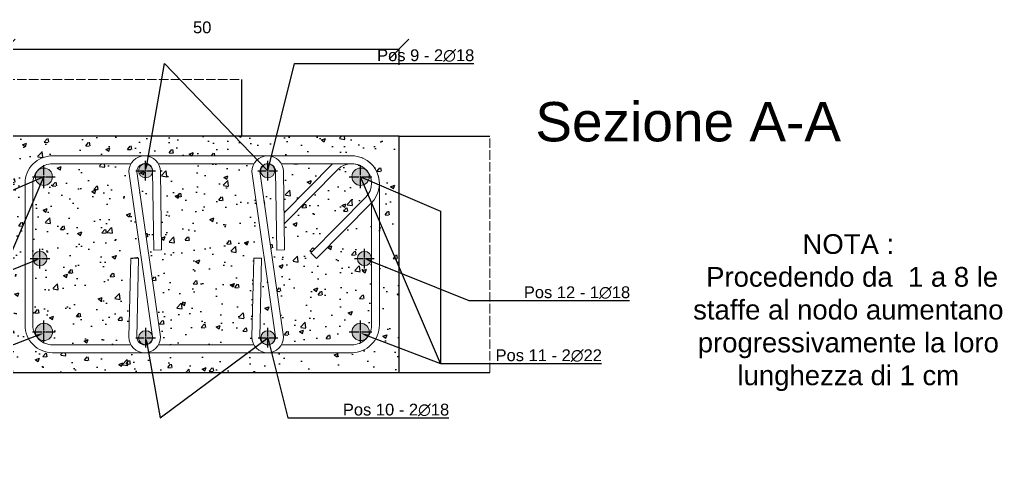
# Model space of a CAD drawing. Header units: millimetres. Extents: x -455371 to 117772, y -78417 to 116564.
# Drawn here: x -250630 to -249382, y 109759 to 110341 of the extents above; entities that cross this region are included whole.
import ezdxf
from ezdxf import colors
from ezdxf.entities.mleader import LeaderData, LeaderLine
from ezdxf.math import Vec2, Vec3

# ---------------------------------------------------------------- set-up
doc = ezdxf.new("R2010")
doc.units = ezdxf.units.MM
doc.linetypes.add('ACAD_ISO02W100', pattern=[15, 12, -3])
doc.linetypes.add('CENTER2', pattern=[28.575, 19.05, -3.175, 3.175, -3.175])
doc.layers.get('0').update_dxf_attribs({"color": 255})
for name, color, linetype, lineweight in [('armature', 5, 'Continuous', 18), ('Cls', 7, 'Continuous', 25), ('quote', 5, 'Continuous', 15), ('RETINO ARMATURE', 253, 'Continuous', 15), ('Scritte', 7, 'Continuous', 15), ('staffe', 10, 'Continuous', 15), ('tratteggio 1 a 50', 230, 'ACAD_ISO02W100', 15)]:
    doc.layers.add(name, color=color, linetype=linetype, lineweight=lineweight)
doc.layers.add('RETINI', color=253, linetype='Continuous')
doc.styles.get("Standard").update_dxf_attribs({"font": 'arial.ttf'})
doc.dimstyles.new('scala 1 a 10', dxfattribs={"dimtxt": 15, "dimasz": 25, "dimexe": 0.183, "dimexo": 0.1, "dimgap": 20, "dimtad": 2, "dimdec": 0, "dimlfac": 0.1, "dimzin": 0, "dimdsep": 46, "dimtxsty": 'Standard', "dimblk": 'OBLIQUE', "dimcen": -25, "dimadec": 0, "dimazin": 0, "dimtfac": 1, "dimtdec": 0, "dimtofl": 0, "dimtmove": 0, "dimatfit": 3, "dimfxl": 20, "dimfxlon": 1, "dimtolj": 1, "dimtzin": 0, "dimarcsym": 0})
pattern_1 = [(50, (87050.68, -741.354), (52.833554, -4.622335), [5.5245, -60.7695]), (355, (87050.68, -741.354), (-10.220592, 55.406485), [4.4196, -48.6157694]), (100.451445, (87055.08, -741.74), (42.612962, 50.784148), [4.6951026, -51.646171]), (46.1842, (87050.68, -726.62), (78.612922, -12.192275), [8.28675, -91.15425]), (96.635558, (87057.23, -727.64), (68.847199, 71.753576), [7.042657, -77.469326]), (351.18415, (87050.68, -726.62), (68.847199, 71.753576), [6.62939, -72.923322]), (21, (87058.044, -730.305), (43.9681735, -29.6569075), [5.5245, -60.7695]), (326, (87058.044, -730.305), (17.922588, 53.41451), [4.4196, -48.6156]), (71.451445, (87061.71, -732.776), (61.8907616, 23.757603), [4.6951026, -51.646082]), (37.5, (87050.678, -741.354), (0.8956949, 24.5209613), [0, -48.02632, 0, -49.3522, 0, -48.79975]), (7.5, (87050.678, -741.354), (19.3777021, 29.0523667), [0, -28.13812, 0, -46.92142, 0, -18.59915]), (327.5, (87034.252, -741.354), (39.3212726, -1.6613358), [0, -18.415, 0, -57.4548, 0, -76.2381]), (317.5, (87026.886, -741.354), (42.9574626, 7.3736824), [0, -23.9395, 0, -38.15588, 0, -54.1401])]

# ---------------------------------------------------------------- blocks, each defined once
blk = doc.blocks.new('*U3318')
at = {"layer": 'Cls', "color": 0, "linetype": 'CENTER2', "transparency": 16777216}
for p, q in [((0, 2.2), (0, 14.5)), ((-14.5, 0), (-2.2, 0)), ((2.2, 0), (14.5, 0)), ((0, -14.5), (0, -2.2))]:
    blk.add_line(p, q, dxfattribs=at)
at = {"layer": 'Cls', "color": 0, "linetype": 'Continuous', "transparency": 16777216}
for p, q in [((-1.1, 0), (1.1, 0)), ((0, -1.1), (0, 1.1))]:
    blk.add_line(p, q, dxfattribs=at)
blk = doc.blocks.new('*U3319')
at = {"layer": 'Cls', "color": 0, "linetype": 'CENTER2', "transparency": 16777216}
for p, q in [((0, 1.8), (0, 12.5)), ((-12.5, 0), (-1.8, 0)), ((1.8, 0), (12.5, 0)), ((0, -12.5), (0, -1.8))]:
    blk.add_line(p, q, dxfattribs=at)
at = {"layer": 'Cls', "color": 0, "linetype": 'Continuous', "transparency": 16777216}
for p, q in [((-0.9, 0), (0.9, 0)), ((0, -0.9), (0, 0.9))]:
    blk.add_line(p, q, dxfattribs=at)
blk = doc.blocks.new('*U3321')
at = {"layer": 'Cls', "color": 0, "linetype": 'CENTER2', "transparency": 16777216}
for p, q in [((0, 1.8), (0, 12.5)), ((-12.5, 0), (-1.8, 0)), ((1.8, 0), (12.5, 0)), ((0, -12.5), (0, -1.8))]:
    blk.add_line(p, q, dxfattribs=at)
at = {"layer": 'Cls', "color": 0, "linetype": 'Continuous', "transparency": 16777216}
for p, q in [((-0.9, 0), (0.9, 0)), ((0, -0.9), (0, 0.9))]:
    blk.add_line(p, q, dxfattribs=at)
blk = doc.blocks.new('*U3322')
at = {"layer": 'Cls', "color": 0, "linetype": 'CENTER2', "transparency": 16777216}
for p, q in [((0, 2.2), (0, 14.5)), ((-14.5, 0), (-2.2, 0)), ((2.2, 0), (14.5, 0)), ((0, -14.5), (0, -2.2))]:
    blk.add_line(p, q, dxfattribs=at)
at = {"layer": 'Cls', "color": 0, "linetype": 'Continuous', "transparency": 16777216}
for p, q in [((-1.1, 0), (1.1, 0)), ((0, -1.1), (0, 1.1))]:
    blk.add_line(p, q, dxfattribs=at)
blk = doc.blocks.new('*U3323')
at = {"layer": 'Cls', "color": 0, "linetype": 'CENTER2', "transparency": 16777216}
for p, q in [((0, 1.8), (0, 12.5)), ((-12.5, 0), (-1.8, 0)), ((1.8, 0), (12.5, 0)), ((0, -12.5), (0, -1.8))]:
    blk.add_line(p, q, dxfattribs=at)
at = {"layer": 'Cls', "color": 0, "linetype": 'Continuous', "transparency": 16777216}
for p, q in [((-0.9, 0), (0.9, 0)), ((0, -0.9), (0, 0.9))]:
    blk.add_line(p, q, dxfattribs=at)
blk = doc.blocks.new('*U3314')
at = {"layer": 'Cls', "color": 0, "linetype": 'CENTER2', "transparency": 16777216}
for p, q in [((0, 2.2), (0, 14.5)), ((-14.5, 0), (-2.2, 0)), ((2.2, 0), (14.5, 0)), ((0, -14.5), (0, -2.2))]:
    blk.add_line(p, q, dxfattribs=at)
at = {"layer": 'Cls', "color": 0, "linetype": 'Continuous', "transparency": 16777216}
for p, q in [((-1.1, 0), (1.1, 0)), ((0, -1.1), (0, 1.1))]:
    blk.add_line(p, q, dxfattribs=at)
blk = doc.blocks.new('*U3315')
at = {"layer": 'Cls', "color": 0, "linetype": 'CENTER2', "transparency": 16777216}
for p, q in [((0, 1.8), (0, 12.5)), ((-12.5, 0), (-1.8, 0)), ((1.8, 0), (12.5, 0)), ((0, -12.5), (0, -1.8))]:
    blk.add_line(p, q, dxfattribs=at)
at = {"layer": 'Cls', "color": 0, "linetype": 'Continuous', "transparency": 16777216}
for p, q in [((-0.9, 0), (0.9, 0)), ((0, -0.9), (0, 0.9))]:
    blk.add_line(p, q, dxfattribs=at)
blk = doc.blocks.new('*U3316')
at = {"layer": 'Cls', "color": 0, "linetype": 'CENTER2', "transparency": 16777216}
for p, q in [((0, 1.8), (0, 12.5)), ((-12.5, 0), (-1.8, 0)), ((1.8, 0), (12.5, 0)), ((0, -12.5), (0, -1.8))]:
    blk.add_line(p, q, dxfattribs=at)
at = {"layer": 'Cls', "color": 0, "linetype": 'Continuous', "transparency": 16777216}
for p, q in [((-0.9, 0), (0.9, 0)), ((0, -0.9), (0, 0.9))]:
    blk.add_line(p, q, dxfattribs=at)
blk = doc.blocks.new('*U3317')
at = {"layer": 'Cls', "color": 0, "linetype": 'CENTER2', "transparency": 16777216}
for p, q in [((0, 2.2), (0, 14.5)), ((-14.5, 0), (-2.2, 0)), ((2.2, 0), (14.5, 0)), ((0, -14.5), (0, -2.2))]:
    blk.add_line(p, q, dxfattribs=at)
at = {"layer": 'Cls', "color": 0, "linetype": 'Continuous', "transparency": 16777216}
for p, q in [((-1.1, 0), (1.1, 0)), ((0, -1.1), (0, 1.1))]:
    blk.add_line(p, q, dxfattribs=at)
blk = doc.blocks.new('*U3320')
at = {"layer": 'Cls', "color": 0, "linetype": 'CENTER2', "transparency": 16777216}
for p, q in [((0, 1.8), (0, 12.5)), ((-12.5, 0), (-1.8, 0)), ((1.8, 0), (12.5, 0)), ((0, -12.5), (0, -1.8))]:
    blk.add_line(p, q, dxfattribs=at)
at = {"layer": 'Cls', "color": 0, "linetype": 'Continuous', "transparency": 16777216}
for p, q in [((-0.9, 0), (0.9, 0)), ((0, -0.9), (0, 0.9))]:
    blk.add_line(p, q, dxfattribs=at)
blk = doc.blocks.new('_Oblique')
at = {"color": 0, "linetype": 'ByBlock', "lineweight": -2}
blk.add_line((-0.5, -0.5), (0.5, 0.5), dxfattribs=at)
blk = doc.blocks.new('*D3380')
at = {"layer": 'Defpoints', "color": 0, "transparency": 16777216}
for p in [(-250148.4, 110304), (-250648.4, 110193.6), (-250148.4, 110193.6)]:
    blk.add_point(p, dxfattribs=at)
at = {"layer": 'quote', "color": 0, "lineweight": -2, "transparency": 16777216}
for p, q in [((-250648.4, 110284), (-250648.4, 110304.2)), ((-250648.4, 110304), (-250148.4, 110304)), ((-250148.4, 110284), (-250148.4, 110304.2))]:
    blk.add_line(p, q, dxfattribs=at)
at = {"layer": 'quote', "color": 0, "lineweight": -2, "transparency": 16777216, "xscale": 25, "yscale": 25, "zscale": 25, "rotation": 180}
blk.add_blockref('_Oblique', (-250648.4, 110304), dxfattribs=at)
at = {"layer": 'quote', "color": 0, "lineweight": -2, "transparency": 16777216, "xscale": 25, "yscale": 25, "zscale": 25}
blk.add_blockref('_Oblique', (-250148.4, 110304), dxfattribs=at)
at = {"layer": 'quote', "color": 0, "transparency": 16777216, "insert": (-250398.4, 110331.6), "char_height": 15, "attachment_point": 5}
blk.add_mtext('\\A1;50', dxfattribs=at)
blk = doc.blocks.new('*D3381')
at = {"layer": 'Defpoints', "color": 0, "transparency": 16777216}
for p in [(-250148.4, 110193.6), (-250985.5, 109893.6), (-250148.4, 109893.6)]:
    blk.add_point(p, dxfattribs=at)
at = {"layer": 'quote', "color": 0, "lineweight": -2, "transparency": 16777216}
for p, q in [((-250965.5, 110193.6), (-250985.7, 110193.6)), ((-250985.5, 110193.6), (-250985.5, 109893.6)), ((-250965.5, 109893.6), (-250985.7, 109893.6))]:
    blk.add_line(p, q, dxfattribs=at)
at = {"layer": 'quote', "color": 0, "lineweight": -2, "transparency": 16777216, "xscale": 25, "yscale": 25, "zscale": 25}
for p, rotation in [((-250985.5, 110193.6), 90), ((-250985.5, 109893.6), 270)]:
    blk.add_blockref('_Oblique', p, dxfattribs=dict(at, rotation=rotation))
at = {"layer": 'quote', "color": 0, "transparency": 16777216, "insert": (-251013.2, 110043.6), "char_height": 15, "attachment_point": 5, "rotation": 90}
blk.add_mtext('\\A1;30', dxfattribs=at)

msp = doc.modelspace()

# ---------------------------------------------------------------- hatches: boundary and pattern name
at = {"layer": 'RETINI'}
h = msp.add_hatch(dxfattribs=at)
h.set_pattern_fill('AR-CONC', color=256, scale=0.29)
h.set_pattern_definition(pattern_1)
h.paths.add_polyline_path([(-250148.4, 110193.6), (-250648.4, 110193.6), (-250648.4, 109893.6), (-250148.4, 109893.6)])
h.paths.add_polyline_path([(-250173.4, 110133.6), (-250173.4, 109953.6, -0.414214), (-250208.4, 109918.6), (-250588.4, 109918.6, -0.414214), (-250623.4, 109953.6), (-250623.4, 110133.6, -0.414214), (-250588.4, 110168.6), (-250208.4, 110168.6, -0.414214)], flags=16)
h.paths.add_polyline_path([(-250315.2, 110158.6), (-250315.2, 110158.6, -0.414214), (-250306.2, 110149.6), (-250305.3, 110149.6, 0.38521)], flags=0)
h.paths.add_polyline_path([(-250184.9, 110142.1), (-250186.3, 110142.1, -1), (-250208.3, 110142.1, -0.414214), (-250197.3, 110153.1), (-250197.3, 110156, -0.193276)], flags=0)
h.paths.add_polyline_path([(-250183.4, 109953.6, -0.285636), (-250197.3, 109931.1), (-250197.3, 109934.1, -0.414214), (-250208.3, 109945.1, -1), (-250186.3, 109945.1), (-250184.8, 109945.1, 0.086564), (-250183.4, 109953.6), (-250183.4, 110038.2, -1), (-250201.4, 110038.2, -1), (-250183.4, 110038.2)], flags=0)
h.paths.add_polyline_path([(-250470.6, 109928.6, -0.399399), (-250479.1, 109937.6), (-250481.4, 109937.6, 0.408738)], flags=0)
h.paths.add_polyline_path([(-250306, 109937.6, -1), (-250324, 109937.6, -1)], flags=0)
h.paths.add_polyline_path([(-250599.5, 110156), (-250599.5, 110153.1, -0.414214), (-250588.5, 110142.1, -1), (-250610.5, 110142.1), (-250611.9, 110142.1, 0.087042), (-250613.4, 110133.6), (-250613.4, 110038.2, -1), (-250595.4, 110038.2, -1), (-250613.4, 110038.2), (-250613.4, 109953.6, 0.086564), (-250611.9, 109945.1), (-250610.4, 109945.1, -1), (-250588.4, 109945.1, -0.414214), (-250599.4, 109934.1), (-250599.4, 109931.1, -0.285636), (-250613.4, 109953.6), (-250613.4, 110133.6, -0.285114)], flags=0)
h = msp.add_hatch(dxfattribs=at)
h.set_pattern_fill('AR-CONC', color=256, scale=0.29)
h.set_pattern_definition(pattern_1)
h.paths.add_polyline_path([(-250489.1, 110038.7), (-250475.7, 110038.4), (-250490.6, 110143, -0.204635), (-250488.7, 110158.6), (-250588.4, 110158.6, 0.115463), (-250599.5, 110156), (-250599.5, 110153.1, -0.414214), (-250588.5, 110142.1, -1), (-250610.5, 110142.1), (-250611.9, 110142.1, 0.087042), (-250613.4, 110133.6), (-250613.4, 110038.2, -1), (-250595.4, 110038.2, -1), (-250613.4, 110038.2), (-250613.4, 109953.6, 0.086564), (-250611.9, 109945.1), (-250610.4, 109945.1, -1), (-250588.4, 109945.1, -0.414214), (-250599.4, 109934.1), (-250599.4, 109931.1, 0.114975), (-250588.4, 109928.6), (-250488.7, 109928.6, -0.131652), (-250491.4, 109938.6)])
h = msp.add_hatch(dxfattribs=at)
h.set_pattern_fill('AR-CONC', color=256, scale=0.29)
h.set_pattern_definition(pattern_1)
h.paths.add_polyline_path([(-250333, 110038.7), (-250323, 110038.5), (-250325.2, 109938.5, 0.998301), (-250305.2, 109938.6), (-250335.2, 110148.6, -0.131653), (-250332.6, 110158.6), (-250454.1, 110158.6, -0.124447), (-250451.4, 110149.1), (-250450, 110049.1), (-250460, 110049), (-250461.4, 110149, 0.980013), (-250481.4, 110148.6), (-250451.4, 109938.6, -0.131652), (-250454.1, 109928.6), (-250332.6, 109928.6, -0.131652), (-250335.2, 109938.6)])
h = msp.add_hatch(dxfattribs=at)
h.set_pattern_fill('AR-CONC', color=256, scale=0.29)
h.set_pattern_definition(pattern_1)
h.paths.add_polyline_path([(-250183.4, 110038.2, -1), (-250201.4, 110038.2, -1), (-250183.4, 110038.2), (-250183.4, 110109.1), (-250253.4, 110038.2), (-250260.5, 110045.3), (-250190.6, 110116, 0.289543), (-250184.9, 110142.1), (-250186.3, 110142.1, -1), (-250208.3, 110142.1, -0.414214), (-250197.3, 110153.1), (-250197.3, 110156, 0.32833), (-250226.5, 110150.8), (-250294.3, 110082.2), (-250293.8, 110049.1), (-250303.8, 110049), (-250305.2, 110149, 0.01493), (-250305.3, 110149.6), (-250306.2, 110149.6, -1), (-250324.2, 110149.6), (-250325.2, 110149.6, 0.024997), (-250325.2, 110148.6), (-250295.2, 109938.6, -0.131652), (-250297.9, 109928.6), (-250208.4, 109928.6, 0.114975), (-250197.3, 109931.1), (-250197.3, 109934.1, -0.414214), (-250208.3, 109945.1, -1), (-250186.3, 109945.1), (-250184.8, 109945.1, 0.086564), (-250183.4, 109953.6)])
h = msp.add_hatch(dxfattribs=at)
h.set_pattern_fill('AR-CONC', color=256, scale=0.29)
h.set_pattern_definition(pattern_1)
h.paths.add_polyline_path([(-250232.9, 110158.6), (-250297.9, 110158.6, -0.124447), (-250295.2, 110149.1), (-250294.5, 110096.3)])
at = {"layer": 'RETINO ARMATURE'}
h = msp.add_hatch(color=256, dxfattribs=at)
h.dxf.hatch_style = 1
h.paths.add_polyline_path([(-250610.5, 110142.1, 1), (-250588.5, 110142.1, 1)])
h.paths.add_polyline_path([(-250613.4, 110038.2, 1), (-250595.4, 110038.2, 1)])
h.paths.add_polyline_path([(-250470.8, 110158.5, 0.396418), (-250479.2, 110149.6, 0.911059), (-250461.4, 110147.9), (-250461.4, 110149, 0.384742)])
h.paths.add_polyline_path([(-250470.2, 110158.6), (-250470.2, 110158.5, -0.352109), (-250461.4, 110149.6), (-250461.2, 110149.6, 0.414214)])
h.paths.add_polyline_path([(-250461.2, 110149.6), (-250461.4, 110149.6, -0.01493), (-250461.4, 110149), (-250461.4, 110147.9, 0.04654)])
h.paths.add_polyline_path([(-250324.2, 110149.6, 1), (-250306.2, 110149.6, 1)])
h = msp.add_hatch(color=256, dxfattribs=at)
h.dxf.hatch_style = 1
h.paths.add_polyline_path([(-250208.3, 110142.1, 1), (-250186.3, 110142.1, 1)])
h = msp.add_hatch(color=256, dxfattribs=at)
h.dxf.hatch_style = 1
h.paths.add_polyline_path([(-250588.4, 109945.1, 1), (-250610.4, 109945.1, 1)])
h.paths.add_polyline_path([(-250479.1, 109937.6, 0.399399), (-250470.6, 109928.6, 0.391097), (-250461.4, 109938.6), (-250461.7, 109940.7, 0.837334)])
h.paths.add_polyline_path([(-250461.1, 109937.6), (-250461.4, 109937.6, -0.350111), (-250470.1, 109928.6), (-250470.1, 109928.6, 0.414214)])
h.paths.add_polyline_path([(-250461.7, 109940.7), (-250461.4, 109938.6, -0.024544), (-250461.4, 109937.6), (-250461.1, 109937.6, 0.088534)])
h.paths.add_polyline_path([(-250324, 109937.6, 0.41083), (-250315.1, 109928.6, 0.101717), (-250311.2, 109929.4, 0.290552), (-250306, 109937.6, 1)])
h.paths.add_polyline_path([(-250183.4, 110038.2, 1), (-250201.4, 110038.2, 1)])
h.paths.add_polyline_path([(-250208.3, 109945.1, 1), (-250186.3, 109945.1, 1)])

# ---------------------------------------------------------------- linework, layer by layer
at = {"layer": 'armature'}
for centre, radius in [((-250599.5, 110142.1), 11), ((-250470.2, 110149.6), 9), ((-250315.2, 110149.6), 9), ((-250197.3, 110142.1), 11), ((-250604.4, 110038.2), 9), ((-250192.4, 110038.2), 9), ((-250599.4, 109945.1), 11), ((-250197.3, 109945.1), 11), ((-250470.1, 109937.6), 9), ((-250315, 109937.6), 9)]:
    msp.add_circle(centre, radius, dxfattribs=at)
at = {"layer": 'Cls'}
for points in [[(-250348.4, 110265.6), (-250348.4, 110193.6)], [(-250148.4, 110193.6), (-250648.4, 110193.6), (-250648.4, 109893.6), (-250148.4, 109893.6), (-250148.4, 110193.6)], [(-250148.4, 110193.6), (-250033.3, 110193.6)], [(-250148.4, 109893.6), (-250033.3, 109893.6)]]:
    msp.add_lwpolyline(points, dxfattribs=at)
at = {"layer": 'staffe'}
for points in [[(-250208.4, 110168.6), (-250588.4, 110168.6, 0.414214), (-250623.4, 110133.6), (-250623.4, 109953.6, 0.414214), (-250588.4, 109918.6), (-250208.4, 109918.6, 0.414214), (-250173.4, 109953.6), (-250173.4, 110133.6, 0.414214)], [(-250481.4, 109938.5), (-250479.1, 110038.5), (-250489.1, 110038.7), (-250491.4, 109938.6, 0.666247), (-250491.4, 109938.6, 1), (-250451.4, 109938.6), (-250481.4, 110148.6, -0.980013), (-250461.4, 110149), (-250460, 110049), (-250450, 110049.1), (-250451.4, 110148.6, 0.666247), (-250451.4, 110148.6, 1), (-250491.4, 110148.6), (-250461.4, 109938.6, -0.998301)], [(-250325.2, 109938.5), (-250323, 110038.5), (-250333, 110038.7), (-250335.2, 109938.6, 0.666247), (-250335.2, 109938.6, 1), (-250295.2, 109938.6), (-250325.2, 110148.6, -0.980013), (-250305.2, 110149), (-250303.8, 110049), (-250293.8, 110049.1), (-250295.2, 110148.6, 0.666247), (-250295.2, 110148.6, 1), (-250335.2, 110148.6), (-250305.2, 109938.6, -0.998301)]]:
    msp.add_lwpolyline(points, format="xyb", close=True, dxfattribs=at)
for points in [[(-250190.2, 110116.4), (-250260.5, 110045.3), (-250253.4, 110038.2), (-250183.5, 110108.9, 0.666247), (-250208.4, 110168.6, 0.666247)], [(-250488.7, 110158.6), (-250588.4, 110158.6, 0.414214), (-250613.4, 110133.6), (-250613.4, 109953.6, 0.414214), (-250588.4, 109928.6), (-250488.7, 109928.6)], [(-250183.4, 110133.6, 0.414214), (-250208.4, 110158.6), (-250297.9, 110158.6)], [(-250297.9, 109928.6), (-250208.4, 109928.6, 0.414214), (-250183.4, 109953.6), (-250183.4, 110109.1)]]:
    msp.add_lwpolyline(points, format="xyb", dxfattribs=at)
for points in [[(-250471.4, 110158.6), (-250471.4, 110158.6)], [(-250332.6, 110158.6), (-250454.1, 110158.6)], [(-250315.2, 110158.6), (-250315.3, 110158.6)], [(-250232.9, 110158.6), (-250294.5, 110096.3)], [(-250294.3, 110082.2), (-250226.1, 110151.1)], [(-250471.4, 109928.6), (-250471.4, 109928.6)], [(-250454.1, 109928.6), (-250332.6, 109928.6)], [(-250315.3, 109928.6), (-250315.2, 109928.6)]]:
    msp.add_lwpolyline(points, dxfattribs=at)
msp.add_arc((-250208.4, 110133.6), 25, 315.3064, 135.3064, dxfattribs=at)
at = {"layer": 'tratteggio 1 a 50'}
for points in [[(-250648.4, 110265.6), (-250348.4, 110265.6)], [(-250033.3, 109893.6), (-250033.3, 110193.6)]]:
    msp.add_lwpolyline(points, dxfattribs=at)

# ---------------------------------------------------------------- block references
at = {"layer": 'Cls', "linetype": 'CENTER2'}
for name, p in [('*U3321', (-250470.2, 110149.6)), ('*U3319', (-250315.2, 110149.6)), ('*U3322', (-250599.5, 110142.1)), ('*U3318', (-250197.3, 110142.1)), ('*U3323', (-250604.4, 110038.2)), ('*U3320', (-250192.4, 110038.2)), ('*U3314', (-250599.4, 109945.1)), ('*U3315', (-250470.1, 109937.6)), ('*U3316', (-250315, 109937.6)), ('*U3317', (-250197.3, 109945.1))]:
    msp.add_blockref(name, p, dxfattribs=at)

# ---------------------------------------------------------------- texts
at = {"layer": 'Scritte', "attachment_point": 1}
for s, width, insert, char_height in [('Sezione A-A', 923.094, (-249975.4, 110236.9), 50), ('\\pxqc;NOTA :\\P Procedendo da  1 a 8 le staffe al nodo aumentano progressivamente la loro lunghezza di 1 cm', 449.715, (-249802.8, 110069.1), 25)]:
    msp.add_mtext_dynamic_manual_height_columns(s, width=width, gutter_width=12.5, heights=[0], dxfattribs=dict(at, insert=insert, char_height=char_height))

# ---------------------------------------------------------------- dimensions: what is measured, and where the dimension line sits
at = {"layer": 'quote'}
dim = msp.add_linear_dim(base=(-250148.4, 110304), p1=(-250648.4, 110193.6), p2=(-250148.4, 110193.6), dimstyle='scala 1 a 10', dxfattribs=at)
dim.commit()
dim.dimension.update_dxf_attribs({"geometry": '*D3380', "text_midpoint": (-250398.4, 110331.6)})
dim = msp.add_linear_dim(base=(-250985.5, 109893.6), p1=(-250148.4, 110193.6), p2=(-250148.4, 109893.6), angle=90, dimstyle='scala 1 a 10', dxfattribs=at)
dim.commit()
dim.dimension.update_dxf_attribs({"geometry": '*D3381', "text_midpoint": (-251013.2, 110043.6)})

# ---------------------------------------------------------------- leaders
ml = msp.add_multileader_mtext('Standard', dxfattribs=at)
ml.set_content('Pos 9 - 2∅18', color=256)
ml.set_leader_properties()
ml.build(insert=Vec2(0, 0))
ml.multileader.update_dxf_attribs({"text_left_attachment_type": 6, "text_right_attachment_type": 6, "dogleg_length": 20, "arrow_head_size": 10})
ctx = ml.context
ctx.base_point, ctx.char_height, ctx.arrow_head_size, ctx.landing_gap_size, ctx.plane_origin = Vec3(-250226.3, 110285.8), 15, 10, 50, Vec3(-250578.9, 110141.8)
ctx.left_attachment, ctx.right_attachment = 6, 6
notes = []
notes.append((ctx, [(0, (1, 1, 0), (-250246.3, 110285.8), (1, 0), 20, [(2, [(-250470.2, 110149.6), (-250446.2, 110285.8), (-250315.2, 110149.6), (-250281.2, 110285.8)], 0, [])])]))
ctx.mtext.insert, ctx.mtext.flow_direction = Vec3(-250176.3, 110303.8), 5
ml = msp.add_multileader_mtext('Standard', dxfattribs=at)
ml.set_content('Pos 7 - 2∅22', color=256)
ml.set_leader_properties()
ml.build(insert=Vec2(0, 0))
ml.multileader.update_dxf_attribs({"text_left_attachment_type": 6, "text_right_attachment_type": 6, "dogleg_length": 20, "arrow_head_size": 10})
ctx = ml.context
ctx.base_point, ctx.char_height, ctx.arrow_head_size, ctx.landing_gap_size, ctx.plane_origin = Vec3(-250941.5, 109904.9), 15, 10, 50, Vec3(-250599.5, 109943.6)
ctx.left_attachment, ctx.right_attachment, ctx.text_align_type = 6, 6, 2
notes.append((ctx, [(0, (1, 1, 0), (-250700.8, 109904.9), (-1, 0), 20, [(1, [(-250599.5, 109943.6), (-250700.8, 109904.9), (-250599.5, 110142.1), (-250700.8, 110098.5)], 0, [])])]))
ctx.mtext.insert, ctx.mtext.alignment, ctx.mtext.flow_direction = Vec3(-250770.8, 109922.9), 3, 5
ml = msp.add_multileader_mtext('Standard', dxfattribs=at)
ml.set_content('Pos 11 - 2∅22', color=256)
ml.set_leader_properties()
ml.build(insert=Vec2(0, 0))
ml.multileader.update_dxf_attribs({"text_left_attachment_type": 6, "text_right_attachment_type": 6, "dogleg_length": 20, "arrow_head_size": 10})
ctx = ml.context
ctx.base_point, ctx.char_height, ctx.arrow_head_size, ctx.landing_gap_size, ctx.plane_origin = Vec3(-250075.9, 109904.9), 15, 10, 50, Vec3(-250197.3, 109943.6)
ctx.left_attachment, ctx.right_attachment = 6, 6
notes.append((ctx, [(0, (1, 1, 0), (-250095.9, 109904.9), (1, 0), 20, [(1, [(-250197.3, 109943.6), (-250095.9, 109904.9), (-250197.3, 110142.1), (-250095.9, 110098.5)], 0, [])])]))
ctx.mtext.insert, ctx.mtext.flow_direction = Vec3(-250025.9, 109922.9), 5
ml = msp.add_multileader_mtext('Standard', dxfattribs=at)
ml.set_content('Pos 8 - 1∅18', color=256)
ml.set_leader_properties()
ml.build(insert=Vec2(0, 0))
ml.multileader.update_dxf_attribs({"text_left_attachment_type": 6, "text_right_attachment_type": 6, "dogleg_length": 20, "arrow_head_size": 10})
ctx = ml.context
ctx.base_point, ctx.char_height, ctx.arrow_head_size, ctx.landing_gap_size, ctx.plane_origin = Vec3(-250977.7, 109984.9), 15, 10, 50, Vec3(-250292.4, 109902.6)
ctx.left_attachment, ctx.right_attachment, ctx.text_align_type = 6, 6, 2
notes.append((ctx, [(0, (1, 1, 0), (-250736.8, 109984.9), (-1, 0), 20, [(3, [(-250604.4, 110038.2), (-250736.8, 109984.9)], 0, [])])]))
ctx.mtext.insert, ctx.mtext.alignment, ctx.mtext.flow_direction = Vec3(-250806.8, 110002.9), 3, 5
ml = msp.add_multileader_mtext('Standard', dxfattribs=at)
ml.set_content('Pos 12 - 1∅18', color=256)
ml.set_leader_properties()
ml.build(insert=Vec2(0, 0))
ml.multileader.update_dxf_attribs({"text_left_attachment_type": 6, "text_right_attachment_type": 6, "dogleg_length": 20, "arrow_head_size": 10})
ctx = ml.context
ctx.base_point, ctx.char_height, ctx.arrow_head_size, ctx.landing_gap_size, ctx.plane_origin = Vec3(-250040, 109984.9), 15, 10, 50, Vec3(-250504.4, 109902.6)
ctx.left_attachment, ctx.right_attachment = 6, 6
notes.append((ctx, [(0, (1, 1, 0), (-250060, 109984.9), (1, 0), 20, [(3, [(-250192.4, 110038.2), (-250060, 109984.9)], 0, [])])]))
ctx.mtext.insert, ctx.mtext.flow_direction = Vec3(-249990, 110002.9), 5
ml = msp.add_multileader_mtext('Standard', dxfattribs=at)
ml.set_content('Pos 10 - 2∅18', color=256)
ml.set_leader_properties()
ml.build(insert=Vec2(0, 0))
ml.multileader.update_dxf_attribs({"text_left_attachment_type": 6, "text_right_attachment_type": 6, "dogleg_length": 20, "arrow_head_size": 10})
ctx = ml.context
ctx.base_point, ctx.char_height, ctx.arrow_head_size, ctx.landing_gap_size, ctx.plane_origin = Vec3(-250269.8, 109835.9), 15, 10, 50, Vec3(-250578.9, 109945.3)
ctx.left_attachment, ctx.right_attachment = 6, 6
notes.append((ctx, [(0, (1, 1, 0), (-250289.8, 109835.9), (1, 0), 20, [(2, [(-250470.1, 109938.5), (-250451.9, 109835.9), (-250315, 109937.6), (-250289.8, 109835.9)], 0, [])])]))
ctx.mtext.insert, ctx.mtext.flow_direction = Vec3(-250219.8, 109853.9), 5
for ctx, leaders in notes:
    for number, flags, end, landing, length, lines in leaders:
        leader = LeaderData()
        leader.index, (leader.has_last_leader_line, leader.has_dogleg_vector, leader.attachment_direction) = number, flags
        leader.last_leader_point, leader.dogleg_vector, leader.dogleg_length = Vec3(end), Vec3(landing), length
        for number, points, colour, breaks in lines:
            line = LeaderLine()
            line.index, line.vertices, line.color, line.breaks = number, Vec3.list(points), colors.encode_raw_color(colour), breaks
            leader.lines.append(line)
        ctx.leaders.append(leader)

doc.saveas('drawing.dxf')
